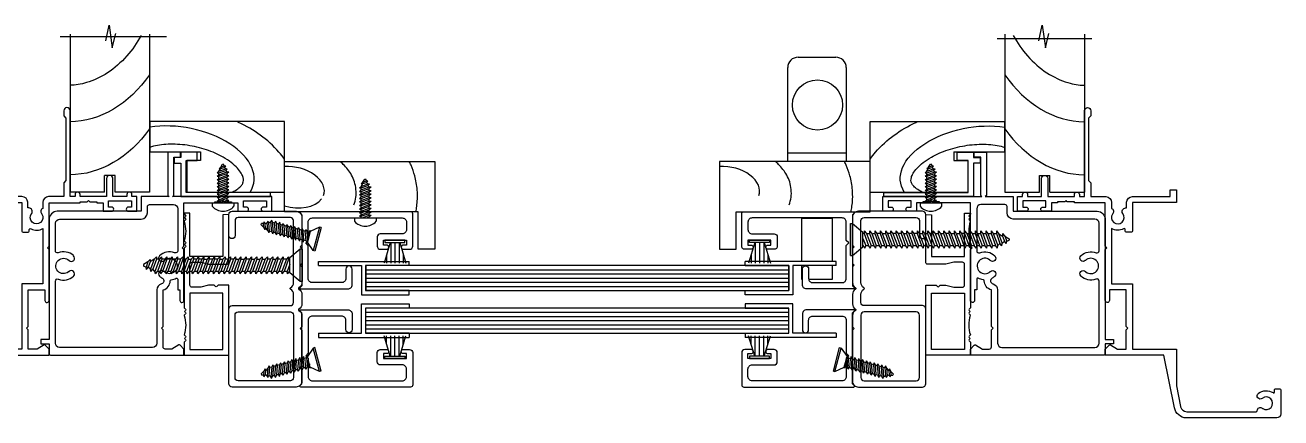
# Model space of a CAD drawing. Extents: x -67 to 826, y -351 to 318.
# Drawn here: x 234.4 to 534.8, y 116.2 to 210.3 of the extents above; entities that cross this region are included whole.
import ezdxf

# ---------------------------------------------------------------- set-up
doc = ezdxf.new("R2010")
doc.units = 0
doc.header["$MEASUREMENT"] = 0
doc.layers.get('0').update_dxf_attribs({"linetype": 'CONTINUOUS'})
for name, color, linetype in [('CYAN', 4, 'CONTINUOUS'), ('GREY', 8, 'CONTINUOUS'), ('Magenta', 6, 'CONTINUOUS'), ('OUTLINE', 2, 'CONTINUOUS'), ('Red', 1, 'CONTINUOUS')]:
    doc.layers.add(name, color=color, linetype=linetype)

# ---------------------------------------------------------------- blocks, each defined once
blk = doc.blocks.new('07438')
for points in [[(10.65, 6.4), (0.3, 6.4), (0, 6.7), (0, 0), (-3.5, 0), (-3.5, -20, -0.006854), (-3.5, -20.05, -0.406206), (-5.5, -22), (-34.25, -22), (-34.25, -24), (-35.25, -24), (-35.25, -22), (-37.5, -22, -0.006854), (-37.51, -22, -0.406206), (-38, -21.5), (-38, 10.25), (-36.5, 10.25), (-35.57, 9.33, -0.005712), (-35.57, 9.32, -0.333097), (-35.53, 9.03), (-36.5, 7.35), (-36.5, 5.75, 0.006854), (-36.5, 5.74, 0.406206), (-36, 5.25), (-31.9, 5.25), (-31.5, 4.85), (-31.1, 5.25), (-22.35, 5.25, -0.00573), (-22.34, 5.3, -0.334229), (-20.18, 6.94, 0.006371), (-20.17, 6.94, 0.374882), (-19.93, 7.16, -0.001683), (-19.93, 7.18, -0.095042), (-19.55, 8.39, 0.00901), (-19.55, 8.39, 0.55567), (-19.77, 8.75), (-22.35, 8.75), (-22.35, 9.25), (-24.85, 9.25, -0.013709), (-24.88, 9.26, -0.972953), (-24.85, 10.25), (-12.65, 10.25), (-12.25, 9.85), (-11.85, 10.25), (-1.5, 10.25), (-1.5, 17.65), (-1.25, 17.65), (-1.25, 19.35), (-0.95, 19.65), (-1.25, 19.95), (-1.25, 21.65), (-1.5, 21.65), (-1.5, 23.15), (-3.5, 23.15), (-3.5, 25.2, -0.013709), (-3.5, 25.23, -0.972953), (-2.5, 25.2), (-2.5, 24.45), (-1, 24.45), (-1, 29.95), (-2.5, 29.95), (-2.5, 29.2, -0.013709), (-2.5, 29.18, -0.972953), (-3.5, 29.2), (-3.5, 31.25), (0, 31.25), (0, 7.5), (0.3, 7.8), (9.45, 7.8), (9.45, 9.4), (10.65, 9.4), (10.65, 6.4)], [(-2.9, 8.75), (-12.98, 8.75, 0.008525), (-13, 8.75, 0.520467), (-13.45, 8.07, -0.005053), (-13.42, 8, -0.292387), (-14.17, 4.42, -0.013709), (-14.2, 4.39, -0.972953), (-15.28, 5.5, 0.020475), (-15.18, 5.62, 2.249698), (-17.92, 5.5, -0.013709), (-17.89, 5.47, -0.972953), (-19.03, 4.42, -0.001054), (-19.04, 4.43, -0.059392), (-19.53, 5.07, 0.010266), (-19.54, 5.09, 0.652176), (-20.9, 4.88, -0.00574), (-20.91, 4.84, -0.33489), (-22.35, 3.75), (-35.1, 3.75, 0.006854), (-35.13, 3.75, 0.406206), (-36.1, 2.75), (-36.1, -19.5, 0.006854), (-36.1, -19.53, 0.406206), (-35.1, -20.5), (-20.22, -20.5, 0.008525), (-20.2, -20.5, 0.520467), (-19.75, -19.81, -0.005053), (-19.78, -19.75, -0.292387), (-19.03, -16.16, -0.013709), (-19, -16.13, -0.972953), (-17.92, -17.25, 0.020475), (-18.02, -17.36, 2.249698), (-15.28, -17.25, -0.013709), (-15.31, -17.22, -0.972953), (-14.17, -16.16, -0.005053), (-14.12, -16.21, -0.292387), (-13.45, -19.81, 0.008525), (-13.45, -19.83, 0.520467), (-12.98, -20.5), (-6.4, -20.5, 0.006854), (-6.37, -20.5, 0.406206), (-5.4, -19.5), (-5.4, 0, -0.006854), (-5.4, 0.04, -0.406206), (-3.9, 1.5), (-2.4, 1.5, 0.006854), (-2.39, 1.5, 0.406206), (-1.9, 2), (-1.9, 7.75, 0.006854), (-1.9, 7.78, 0.406206), (-2.9, 8.75)]]:
    blk.add_lwpolyline(points, format="xyb")
blk = doc.blocks.new('07100')
blk.add_lwpolyline([(-26.45, 17), (-14.25, 17), (-13.85, 16.6), (-13.45, 17), (-3.1, 17), (-3.1, 24.4), (-2.85, 24.4), (-2.85, 26.1), (-2.55, 26.4), (-2.85, 26.7), (-2.85, 28.4), (-3.1, 28.4), (-3.1, 29.9), (-5.1, 29.9), (-5.1, 31.95, -0.013709), (-5.1, 31.98, -0.972953), (-4.1, 31.95), (-4.1, 31.2), (-2.6, 31.2), (-2.6, 36.7), (-4.1, 36.7), (-4.1, 35.95, -0.013709), (-4.1, 35.92, -0.972953), (-5.1, 35.95), (-5.1, 38), (-1.6, 38), (-1.6, 36.8), (-1.1, 36.8, -0.013709), (-1.07, 36.8, -0.972953), (-1.1, 35.6), (-1.6, 35.6), (-1.6, 32.25), (2.75, 32.25, -0.013709), (2.79, 32.25, -0.972953), (2.75, 30.75), (-1.6, 30.75), (-1.6, 24.4), (-1.1, 24.4, -0.013709), (-1.07, 24.4, -0.972953), (-1.1, 23.2), (-1.6, 23.2), (-1.6, 22), (18.98, 22, -0.013709), (19.02, 22, -0.972953), (18.98, 20.5), (17.73, 20.5), (17.23, 21), (2.23, 21), (1.73, 20.5), (-1.6, 20.5), (-1.6, 16.9, -0.006854), (-1.6, 16.86, -0.406206), (-3, 15.5), (-4.38, 15.5, -0.007765), (-4.4, 15.48, -0.46725), (-5.66, 15.2, 0.019484), (-5.76, 15.27, 1.948963), (-5.66, 12.8, -0.009741), (-5.64, 12.82, -0.610857), (-4.3, 12.13), (-4.3, 11.9), (-3, 11.9, -0.006854), (-2.96, 11.9, -0.406206), (-1.6, 10.5), (-1.6, 1.5), (0, 1.5), (0, 0), (-3, 0), (-3, 10.5), (-9.85, 10.5, -0.006854), (-9.86, 10.5, -0.406206), (-10.1, 10.75), (-10.1, 11.99, -0.006854), (-10.1, 12, -0.406206), (-9.85, 12.24), (-9.51, 12.24, 0.008939), (-9.5, 12.24, 0.550513), (-9.29, 12.61, -0.004349), (-9.31, 12.66, -0.249849), (-9.23, 15.5), (-22.45, 15.5), (-22.45, 10.5), (-38.1, 10.5), (-38.1, 0), (-46.9, 0), (-51.9, -1.01, 0.005987), (-51.93, -1.01, 0.350411), (-53.1, -2.48), (-53.1, -19.08, 0.006745), (-53.1, -19.08, 0.399069), (-52.86, -19.33, -0.009694), (-52.83, -19.33, -0.607204), (-52.29, -20.55, 0.019608), (-52.36, -20.64, 1.982789), (-49.91, -20.55, -0.013709), (-49.94, -20.51, -0.972953), (-48.74, -19.61, -0.005408), (-48.7, -19.66, -0.314242), (-48.54, -23.12, 0.009314), (-48.55, -23.12, 0.578313), (-48.33, -23.5), (-47.85, -23.5, -0.006854), (-47.84, -23.5, -0.406206), (-47.6, -23.75), (-47.6, -24.75, -0.006854), (-47.6, -24.76, -0.406206), (-47.85, -25), (-53.6, -25, -0.006854), (-53.63, -25, -0.406206), (-54.6, -24), (-54.6, -2.48, -0.005987), (-54.6, -2.4, -0.350411), (-52.19, 0.46), (-39.6, 3), (-39.6, 17), (-38.1, 17), (-37.17, 16.07, -0.005712), (-37.17, 16.07, -0.333097), (-37.13, 15.77), (-38.1, 14.1), (-38.1, 12), (-33.5, 12), (-33.1, 11.6), (-32.7, 12), (-23.95, 12), (-23.95, 16), (-26.45, 16, -0.013709), (-26.48, 16, -0.972953), (-26.45, 17)], format="xyb")
blk = doc.blocks.new('n1382')
at = {"flags": 128}
blk.add_lwpolyline([(19.78, -6.8), (25.28, -6.8), (25.28, -8), (24.53, -8, 1), (24.53, -9), (26.03, -9, 0.414214), (26.78, -8.25), (26.78, -0.5, 0.414214), (26.28, 0), (0, 0, 0.668179), (-0.14, -0.34), (0.28, -0.76), (0.28, -17.74), (-0.14, -18.16, 0.668179), (0, -18.5), (11.28, -18.5, 0.414214), (12.28, -17.5), (12.28, -13.75, 1), (10.78, -13.75), (10.78, -16, -0.414214), (9.78, -17), (2.78, -17, -0.414214), (1.78, -16), (1.78, -8.1), (1.18, -7.5), (1.78, -6.9), (1.78, -2.5, -0.414214), (2.78, -1.5), (24.28, -1.5, -0.414214), (25.28, -2.5), (25.28, -4.3, -0.414214), (24.28, -5.3), (19.03, -5.3, 0.414214), (18.28, -6.05), (18.28, -8.25, 0.414214), (19.03, -9), (20.53, -9, 1), (20.53, -8), (19.78, -8)], format="xyb", close=True, dxfattribs=at)
blk = doc.blocks.new('NT6287PL')
at = {"layer": 'OUTLINE', "linetype": 'Continuous'}
for p, q in [((0, 0), (-21.71, 0)), ((-21.71, -1), (-21.71, 0)), ((0, -1), (0, 0)), ((-21.71, -1), (-11.31, -1)), ((-11.31, -1), (-11.31, -7)), ((0, -1), (-10.31, -1)), ((-10.31, -1), (-10.31, -8)), ((-21.71, -7), (-11.31, -7)), ((-21.71, -8), (-21.71, -7)), ((-10.31, -8), (-21.71, -8))]:
    blk.add_line(p, q, dxfattribs=at)
blk = doc.blocks.new('n1383')
at = {"flags": 128}
for points in [[(17.5, -27.7), (17.5, -36.3), (17.1, -36.7), (17.5, -37.1), (17.5, -39.9, -0.414214), (16.1, -41.3), (0.8, -41.3, -0.414214), (0, -40.5), (0, -22.6, -0.414214), (0.8, -21.8), (14.75, -21.8, 0.414214), (15.5, -21.05), (15.5, -19.1, 0.272842), (14.78, -17.88, -0.589574), (14.78, -17.52, 0.272842), (15.5, -16.3), (15.5, -1.45, 0.414214), (14.75, -0.7), (2.25, -0.7, 0.414214), (1.5, -1.45), (1.5, -5, -0.414214), (0.75, -5.75, -0.414214), (0, -5), (0, 0, -0.414214), (0.8, 0.8), (16.1, 0.8, -0.414214), (17.5, -0.6), (17.5, -7.3), (17.1, -7.7), (17.5, -8.1), (17.5, -11.75), (17.1, -12.15), (17.5, -12.55), (17.5, -16.3, -0.272842), (16.78, -17.52, 0.589574), (16.78, -17.88, -0.272842), (17.5, -19.1), (17.5, -21.4, -0.272842), (16.78, -22.62, 0.589574), (16.78, -22.97, -0.272842), (17.5, -24.2), (17.5, -26.9), (17.1, -27.3)], [(15.5, -39.05, -0.414214), (14.75, -39.8), (2.25, -39.8, -0.414214), (1.5, -39.05), (1.5, -24.05, -0.414214), (2.25, -23.3), (14.75, -23.3, -0.414214), (15.5, -24.05)]]:
    blk.add_lwpolyline(points, format="xyb", close=True, dxfattribs=at)
blk = doc.blocks.new('CS4G12')
for p, q in [((2.9, 0.38), (-2.9, 0.38)), ((-2.9, 0.38), (-2.9, 0)), ((2.9, 0), (-2.9, 0)), ((-2.9, 0), (-1.32, -1.88)), ((2.9, 0), (1.32, -1.88)), ((2.9, 0.38), (2.9, 0)), ((-1.54, -1.83), (-1.09, -2.22)), ((-1.54, -1.83), (-1.36, -1.83)), ((-1.54, -2.78), (-1.09, -2.78)), ((-1.54, -2.78), (-1.09, -3.17)), ((1.32, -1.88), (-1.32, -1.88)), ((-1.09, -2.22), (-1.09, -2.78)), ((-1.09, -2.22), (1.09, -3.05)), ((-1.09, -2.78), (1.09, -3.55)), ((-0.97, -1.88), (1.09, -2.6)), ((0.5, -1.88), (1.09, -2.1)), ((1.54, -2), (1.09, -2.1)), ((1.09, -2.1), (1.09, -2.6)), ((1.54, -2.95), (1.09, -2.6)), ((1.54, -2.95), (1.09, -3.05)), ((1.54, -2), (1.34, -1.85)), ((-1.54, -3.73), (-1.09, -4.12)), ((-1.54, -3.73), (-1.09, -3.73)), ((-1.54, -4.68), (-1.09, -5.07)), ((-1.54, -4.68), (-1.09, -4.68)), ((-1.54, -5.63), (-1.09, -6.02)), ((-1.54, -5.63), (-1.09, -5.63)), ((-1.09, -3.17), (1.09, -4)), ((-1.09, -3.31), (-1.09, -3.73)), ((-1.09, -3.73), (1.09, -4.5)), ((-1.09, -4.68), (-1.09, -4.12)), ((-1.09, -4.12), (1.09, -4.94)), ((-1.09, -4.68), (1.09, -5.45)), ((-1.09, -5.07), (-1.09, -5.63)), ((-1.09, -5.07), (1.09, -5.89)), ((-1.09, -5.63), (1.09, -6.4)), ((1.09, -3.05), (1.09, -3.55)), ((1.54, -3.9), (1.09, -3.55)), ((1.54, -3.9), (1.09, -4)), ((1.09, -4), (1.09, -4.5)), ((1.54, -4.85), (1.09, -4.5)), ((1.54, -4.85), (1.09, -4.94)), ((1.09, -4.94), (1.09, -5.45)), ((1.54, -5.8), (1.09, -5.45)), ((1.54, -5.8), (1.09, -5.89)), ((1.09, -5.89), (1.09, -6.4)), ((-1.54, -6.58), (-1.09, -6.57)), ((-1.54, -6.58), (-1.09, -6.96)), ((-1.54, -7.52), (-1.09, -7.91)), ((-1.54, -7.52), (-1.09, -7.52)), ((-1.54, -8.47), (-1.09, -8.86)), ((-1.54, -8.47), (-1.09, -8.47)), ((-1.09, -6.02), (-1.09, -6.57)), ((-1.09, -6.02), (1.09, -6.84)), ((-1.09, -6.57), (1.09, -7.34)), ((-1.09, -6.96), (1.09, -7.79)), ((-1.09, -7.52), (-1.09, -6.96)), ((-1.09, -7.52), (1.09, -8.29)), ((-1.09, -7.91), (1.09, -8.74)), ((-1.09, -7.91), (-1.09, -8.47)), ((-1.09, -8.47), (1.09, -9.24)), ((-1.09, -8.86), (1.09, -9.68)), ((-1.09, -8.86), (-1.09, -9.42)), ((1.54, -6.75), (1.09, -6.4)), ((1.54, -6.75), (1.09, -6.84)), ((1.09, -6.84), (1.09, -7.34)), ((1.54, -7.69), (1.09, -7.34)), ((1.54, -7.69), (1.09, -7.79)), ((1.09, -7.79), (1.09, -8.29)), ((1.54, -8.64), (1.09, -8.29)), ((1.54, -8.64), (1.09, -8.74)), ((1.09, -8.74), (1.09, -9.24)), ((-1.54, -9.42), (-1.09, -9.81)), ((-1.54, -9.42), (-1.09, -9.42)), ((-1.54, -10.37), (-1.09, -10.76)), ((-1.54, -10.37), (-1.09, -10.37)), ((-1.54, -11.32), (-1.09, -11.7)), ((-1.54, -11.32), (-1.09, -11.32)), ((-1.09, -9.42), (1.09, -10.19)), ((-1.09, -9.81), (1.09, -10.63)), ((-1.09, -9.81), (-1.09, -10.37)), ((-1.09, -10.37), (1.09, -11.14)), ((-1.09, -10.76), (1.09, -11.58)), ((-1.09, -10.76), (-1.09, -11.32)), ((-1.09, -11.32), (0.7, -11.95)), ((-1.09, -11.7), (0.7, -12.38)), ((-1.09, -11.7), (-0.61, -12.44)), ((1.09, -11.58), (0.7, -11.95)), ((1.13, -12.29), (0.7, -11.95)), ((1.54, -9.59), (1.09, -9.24)), ((1.54, -9.59), (1.09, -9.68)), ((1.09, -9.68), (1.09, -10.19)), ((1.54, -10.54), (1.09, -10.19)), ((1.54, -10.54), (1.09, -10.63)), ((1.09, -10.63), (1.09, -11.14)), ((1.54, -11.49), (1.09, -11.14)), ((1.54, -11.49), (1.09, -11.58)), ((-1.06, -12.44), (-0.61, -12.83)), ((-1.06, -12.44), (-0.61, -12.44)), ((-0.61, -12.44), (0.32, -12.76)), ((-0.61, -12.83), (-0.13, -13.63)), ((-0.61, -12.83), (0.31, -13.18)), ((-0.13, -13.63), (0.14, -13.63)), ((0.31, -13.18), (0.14, -13.63)), ((0.73, -13.09), (0.31, -13.18)), ((0.7, -12.38), (0.32, -12.76)), ((0.73, -13.09), (0.32, -12.76)), ((1.13, -12.29), (0.7, -12.38))]:
    blk.add_line(p, q)
blk = doc.blocks.new('cs6g38')
at = {"linetype": 'Continuous'}
for p, q in [((3.86, 0.5), (-3.86, 0.5)), ((3.86, 0), (-3.86, 0)), ((-2.05, -2.8), (-1.46, -2.8)), ((-2.05, -2.8), (-1.46, -3.32)), ((1.76, -2.5), (-1.76, -2.5)), ((-1.46, -2.8), (-1.46, -2.5)), ((-1.46, -2.8), (1.46, -3.83)), ((-0.28, -2.5), (1.46, -3.16)), ((2.05, -3.03), (1.46, -2.56)), ((-2.05, -4.07), (-1.46, -4.58)), ((-2.05, -4.07), (-1.46, -4.07)), ((-2.05, -5.33), (-1.46, -5.33)), ((-2.05, -5.33), (-1.46, -5.85)), ((-1.46, -3.32), (1.46, -4.42)), ((-1.46, -3.32), (-1.46, -4.07)), ((-1.46, -4.07), (1.46, -5.09)), ((-1.46, -4.58), (1.46, -5.69)), ((-1.46, -4.77), (-1.46, -5.33)), ((-1.46, -5.33), (1.46, -6.36)), ((-1.46, -5.85), (1.46, -6.95)), ((-1.46, -6.59), (-1.46, -5.85)), ((1.46, -3.16), (1.46, -3.83)), ((2.05, -4.29), (1.46, -3.83)), ((2.05, -4.29), (1.46, -4.42)), ((1.46, -4.42), (1.46, -5.09)), ((2.05, -5.56), (1.46, -5.09)), ((2.05, -5.56), (1.46, -5.69)), ((1.46, -5.69), (1.46, -6.36)), ((-2.05, -6.6), (-1.46, -6.59)), ((-2.05, -6.6), (-1.46, -7.11)), ((-2.05, -7.86), (-1.46, -8.38)), ((-2.05, -7.86), (-1.46, -7.86)), ((-1.46, -6.59), (1.46, -7.62)), ((-1.46, -7.11), (1.46, -8.21)), ((-1.46, -7.11), (-1.46, -7.86)), ((-1.46, -7.86), (1.46, -8.89)), ((-1.46, -8.38), (1.46, -9.48)), ((-1.46, -9.12), (-1.46, -8.38)), ((2.05, -6.82), (1.46, -6.36)), ((2.05, -6.82), (1.46, -6.95)), ((1.46, -6.95), (1.46, -7.62)), ((2.05, -8.09), (1.46, -7.62)), ((2.05, -8.09), (1.46, -8.21)), ((1.46, -8.21), (1.46, -8.89)), ((2.05, -9.35), (1.46, -8.89)), ((-2.05, -9.12), (-1.46, -9.64)), ((-2.05, -9.12), (-1.46, -9.12)), ((-2.05, -10.39), (-1.46, -10.91)), ((-2.05, -10.39), (-1.46, -10.39)), ((-2.05, -11.65), (-1.46, -11.65)), ((-2.05, -11.65), (-1.46, -12.17)), ((-1.46, -9.12), (1.46, -10.15)), ((-1.46, -9.64), (1.46, -10.74)), ((-1.46, -10.39), (-1.46, -9.64)), ((-1.46, -10.39), (1.46, -11.41)), ((-1.46, -10.91), (1.46, -12.01)), ((-1.46, -11.65), (-1.46, -10.91)), ((-1.46, -11.65), (1.46, -12.68)), ((2.05, -9.35), (1.46, -9.48)), ((1.46, -9.48), (1.46, -10.15)), ((2.05, -10.62), (1.46, -10.15)), ((2.05, -10.62), (1.46, -10.74)), ((1.46, -10.74), (1.46, -11.41)), ((2.05, -11.88), (1.46, -11.41)), ((1.46, -12.01), (1.46, -12.68)), ((-2.05, -12.92), (-1.46, -12.92)), ((-2.05, -12.92), (-1.46, -13.43)), ((-2.05, -14.18), (-1.46, -14.18)), ((-2.05, -14.18), (-1.46, -14.7)), ((-1.46, -12.17), (1.46, -13.27)), ((-1.46, -12.17), (-1.46, -12.92)), ((-1.46, -12.92), (1.46, -13.94)), ((-1.46, -13.43), (1.46, -14.53)), ((-1.46, -14.18), (-1.46, -13.43)), ((-1.46, -14.18), (1.46, -15.21)), ((-1.46, -14.7), (1.46, -15.8)), ((-1.46, -15.44), (-1.46, -14.7)), ((2.05, -13.14), (1.46, -12.68)), ((2.05, -13.14), (1.46, -13.27)), ((1.46, -13.27), (1.46, -13.94)), ((2.05, -14.41), (1.46, -13.94)), ((2.05, -14.41), (1.46, -14.53)), ((1.46, -14.53), (1.46, -15.21)), ((-2.05, -15.45), (-1.46, -15.44)), ((-2.05, -15.45), (-1.46, -15.96)), ((-2.05, -16.71), (-1.46, -16.71)), ((-2.05, -16.71), (-1.46, -17.23)), ((-2.05, -17.97), (-1.46, -18.49)), ((-2.05, -17.97), (-1.46, -17.97)), ((-1.46, -15.44), (1.46, -16.47)), ((-1.46, -15.96), (1.46, -17.06)), ((-1.46, -15.96), (-1.46, -16.71)), ((-1.46, -16.71), (1.46, -17.74)), ((-1.46, -17.23), (1.46, -18.33)), ((-1.46, -17.41), (-1.46, -17.97)), ((-1.46, -17.97), (1.46, -19)), ((2.05, -15.67), (1.46, -15.21)), ((1.46, -15.8), (1.46, -16.47)), ((2.05, -16.94), (1.46, -16.47)), ((2.05, -16.94), (1.46, -17.06)), ((1.46, -17.06), (1.46, -17.74)), ((2.05, -18.2), (1.46, -17.74)), ((-2.05, -19.24), (-1.46, -19.76)), ((-2.05, -19.24), (-1.46, -19.24)), ((-2.05, -20.5), (-1.46, -21.02)), ((-2.05, -20.5), (-1.46, -20.5)), ((-1.46, -18.49), (1.46, -19.59)), ((-1.46, -19.24), (-1.46, -18.49)), ((-1.46, -19.24), (1.46, -20.26)), ((-1.46, -19.76), (1.46, -20.86)), ((-1.46, -19.76), (-1.46, -20.5)), ((-1.46, -20.5), (1.46, -21.53)), ((-1.46, -21.02), (1.46, -22.12)), ((-1.46, -21.02), (-1.46, -21.77)), ((2.05, -18.2), (1.46, -18.33)), ((1.46, -18.33), (1.46, -19)), ((2.05, -19.47), (1.46, -19)), ((2.05, -19.47), (1.46, -19.59)), ((1.46, -19.59), (1.46, -20.26)), ((2.05, -20.73), (1.46, -20.26)), ((2.05, -20.73), (1.46, -20.86)), ((1.46, -20.86), (1.46, -21.53)), ((-2.05, -21.77), (-1.46, -22.28)), ((-2.05, -21.77), (-1.46, -21.77)), ((-2.05, -23.03), (-1.46, -23.55)), ((-2.05, -23.03), (-1.46, -23.03)), ((-1.46, -21.77), (1.46, -22.79)), ((-1.46, -22.28), (1.46, -23.38)), ((-1.46, -23.03), (-1.46, -22.28)), ((-1.46, -23.03), (1.46, -24.06)), ((-1.46, -23.55), (1.46, -24.65)), ((-1.46, -23.55), (-1.46, -24.29)), ((2.05, -21.99), (1.46, -21.53)), ((2.05, -21.99), (1.46, -22.12)), ((1.46, -22.12), (1.46, -22.79)), ((2.05, -23.26), (1.46, -22.79)), ((2.05, -23.26), (1.46, -23.38)), ((1.46, -23.38), (1.46, -24.06)), ((-2.05, -24.3), (-1.46, -24.29)), ((-2.05, -24.3), (-1.46, -24.81)), ((-2.05, -25.56), (-1.46, -25.56)), ((-2.05, -25.56), (-1.46, -26.08)), ((-2.05, -26.82), (-1.46, -27.34)), ((-2.05, -26.82), (-1.46, -26.82)), ((-1.46, -24.29), (1.46, -25.32)), ((-1.46, -24.81), (1.46, -25.91)), ((-1.46, -25), (-1.46, -25.56)), ((-1.46, -25.56), (1.46, -26.59)), ((-1.46, -26.08), (1.46, -27.18)), ((-1.46, -26.82), (-1.46, -26.08)), ((-1.46, -26.82), (1.46, -27.85)), ((2.05, -24.52), (1.46, -24.06)), ((2.05, -24.52), (1.46, -24.65)), ((1.46, -24.65), (1.46, -25.32)), ((2.05, -25.79), (1.46, -25.32)), ((2.05, -25.79), (1.46, -25.91)), ((1.46, -25.91), (1.46, -26.59)), ((2.05, -27.05), (1.46, -26.59)), ((-2.05, -28.09), (-1.46, -28.09)), ((-2.05, -28.09), (-1.46, -28.61)), ((-2.05, -29.35), (-1.46, -29.35)), ((-2.05, -29.35), (-1.46, -29.87)), ((-1.46, -27.34), (1.46, -28.44)), ((-1.46, -27.34), (-1.46, -28.09)), ((-1.46, -28.09), (1.46, -29.11)), ((-1.46, -28.61), (1.46, -29.71)), ((-1.46, -28.61), (-1.46, -29.35)), ((-1.46, -29.35), (1.46, -30.38)), ((-1.46, -29.87), (1.46, -30.97)), ((-1.46, -29.87), (-1.46, -30.62)), ((2.05, -27.05), (1.46, -27.18)), ((1.46, -27.18), (1.46, -27.85)), ((2.05, -28.32), (1.46, -27.85)), ((2.05, -28.32), (1.46, -28.44)), ((1.46, -28.44), (1.46, -29.11)), ((2.05, -29.58), (1.46, -29.11)), ((2.05, -29.58), (1.46, -29.71)), ((1.46, -29.71), (1.46, -30.38)), ((-2.05, -30.62), (-1.46, -30.62)), ((-2.05, -30.62), (-1.46, -31.13)), ((-2.05, -31.88), (-1.46, -31.88)), ((-2.05, -31.88), (-1.46, -32.4)), ((-1.46, -30.62), (1.46, -31.64)), ((-1.46, -31.13), (-1.46, -31.88)), ((-1.46, -31.13), (1.46, -32.23)), ((-1.46, -31.88), (1.46, -32.91)), ((-1.46, -32.4), (1.46, -33.5)), ((-1.46, -32.4), (-1.46, -33.14)), ((2.05, -30.84), (1.46, -30.38)), ((2.05, -30.84), (1.46, -30.97)), ((1.46, -30.97), (1.46, -31.64)), ((2.05, -32.11), (1.46, -31.64)), ((2.05, -32.11), (1.46, -32.23)), ((1.46, -32.23), (1.46, -32.91)), ((2.05, -33.37), (1.46, -32.91)), ((-2.05, -33.15), (-1.46, -33.14)), ((-2.05, -33.15), (-1.46, -33.66)), ((-2.05, -34.41), (-1.46, -34.41)), ((-2.05, -34.41), (-1.46, -34.93)), ((-1.46, -33.14), (1.46, -34.17)), ((-1.46, -33.66), (1.46, -34.76)), ((-1.46, -33.66), (-1.46, -34.41)), ((-1.46, -34.41), (0.93, -35.25)), ((-1.46, -34.93), (-0.82, -35.9)), ((-1.46, -34.93), (0.93, -35.83)), ((-1.41, -35.91), (-0.82, -35.9)), ((-1.41, -35.91), (-0.82, -36.42)), ((-0.82, -35.9), (0.42, -36.34)), ((0.93, -35.83), (0.42, -36.34)), ((1.46, -34.76), (0.93, -35.25)), ((1.51, -35.71), (0.93, -35.25)), ((1.51, -35.71), (0.93, -35.83)), ((2.05, -33.37), (1.46, -33.5)), ((1.46, -33.5), (1.46, -34.17)), ((2.05, -34.64), (1.46, -34.17)), ((2.05, -34.64), (1.46, -34.76)), ((-0.82, -36.42), (0.42, -36.89)), ((-0.82, -36.42), (-0.17, -37.5)), ((-0.17, -37.5), (0.18, -37.5)), ((0.42, -36.89), (0.18, -37.5)), ((0.97, -36.77), (0.42, -36.34)), ((0.97, -36.77), (0.42, -36.89))]:
    blk.add_line(p, q, dxfattribs=at)
for p, q in [((-3.86, 0.5), (-3.86, 0)), ((-3.86, 0), (-1.76, -2.5)), ((3.86, 0), (1.76, -2.5)), ((3.86, 0.5), (3.86, 0)), ((2.05, -3.03), (1.46, -3.16)), ((2.05, -11.88), (1.46, -12.01)), ((2.05, -15.67), (1.46, -15.8))]:
    blk.add_line(p, q)
blk = doc.blocks.new('07438P')
blk.add_lwpolyline([(8.05, 0), (0, 0), (0, 21.455), (1, 21.455), (1, 1.3), (8.65, 1.3), (8.65, 3.9), (10.65, 3.9), (10.65, 0), (9.35, 0), (9.35, -1.6), (8.05, -1.6), (8.05, 0)])
blk = doc.blocks.new('wp48x55')
for p, q in [((0, 2.4), (0.6, 2.4)), ((0, -2.4), (0, 2.4)), ((0.6, 1.13), (5.5, 2.6)), ((0.6, 2.4), (0.6, -2.4)), ((0.6, 1), (5.5, 1)), ((0.6, 0), (5.5, 0)), ((3.5, 2), (5.5, 2)), ((0.6, -2.4), (0, -2.4)), ((0.6, -1), (5.5, -1)), ((0.6, -1.13), (5.5, -2.6)), ((3.5, -2), (5.5, -2))]:
    blk.add_line(p, q)
blk = doc.blocks.new('brk')
at = {"layer": 'GREY'}
for p, q in [((-5.3, 5.6), (-2.6, 18.2)), ((-2.6, 18.2), (0, 0)), ((0, 0), (2.7, 11.4))]:
    blk.add_line(p, q, dxfattribs=at)
blk = doc.blocks.new('p4g12')
at = {"linetype": 'Continuous'}
for p, q in [((-0.98, 0), (-0.98, -0.25)), ((-0.98, 0), (-0.98, -0.25)), ((-0.27, 0), (-0.98, -0.25)), ((0.73, 0), (-0.98, -0.65)), ((0.98, 0), (0.98, -0.41)), ((-1.38, -0.56), (-0.98, -0.25)), ((-1.38, -0.56), (-0.98, -0.65)), ((-1.38, -1.41), (-0.98, -1.1)), ((-1.38, -1.41), (-0.98, -1.5)), ((-1.38, -2.27), (-0.98, -1.95)), ((-1.38, -2.27), (-0.98, -2.35)), ((-1.38, -3.12), (-0.98, -2.8)), ((0.98, -0.41), (-0.98, -1.1)), ((-0.98, -0.65), (-0.98, -1.1)), ((-0.98, -0.65), (-0.98, -1.1)), ((0.98, -0.76), (-0.98, -1.5)), ((0.98, -1.26), (-0.98, -1.95)), ((-0.98, -1.5), (-0.98, -1.95)), ((0.98, -1.61), (-0.98, -2.35)), ((0.98, -2.11), (-0.98, -2.8)), ((-0.98, -2.35), (-0.98, -2.8)), ((0.98, -2.46), (-0.98, -3.2)), ((0.98, -2.96), (-0.98, -3.65)), ((1.38, -0.41), (0.98, -0.76)), ((1.38, -0.41), (0.98, -0.41)), ((0.98, -0.76), (0.98, -1.26)), ((1.38, -1.26), (0.98, -1.61)), ((1.38, -1.26), (0.98, -1.26)), ((0.98, -1.61), (0.98, -2.11)), ((1.38, -2.11), (0.98, -2.46)), ((1.38, -2.11), (0.98, -2.11)), ((0.98, -2.46), (0.98, -2.96)), ((1.38, -2.96), (0.98, -3.31)), ((1.38, -2.96), (0.98, -2.96)), ((-1.38, -3.12), (-0.98, -3.2)), ((-1.38, -3.97), (-0.98, -3.65)), ((-1.38, -3.97), (-0.98, -4.05)), ((-1.38, -4.82), (-0.98, -4.51)), ((-1.38, -4.82), (-0.98, -4.9)), ((-1.38, -5.67), (-0.98, -5.36)), ((-1.38, -5.67), (-0.98, -5.76)), ((-0.98, -3.2), (-0.98, -3.65)), ((0.98, -3.31), (-0.98, -4.05)), ((0.98, -3.81), (-0.98, -4.51)), ((-0.98, -4.05), (-0.98, -4.51)), ((0.98, -4.16), (-0.98, -4.9)), ((0.98, -4.67), (-0.98, -5.36)), ((-0.98, -4.9), (-0.98, -5.36)), ((0.98, -5.02), (-0.98, -5.76)), ((0.98, -5.52), (-0.98, -6.21)), ((-0.98, -5.76), (-0.98, -6.21)), ((0.98, -5.87), (-0.98, -6.61)), ((0.98, -3.31), (0.98, -3.81)), ((1.38, -3.82), (0.98, -3.81)), ((1.38, -3.82), (0.98, -4.16)), ((0.98, -4.16), (0.98, -4.67)), ((1.38, -4.67), (0.98, -5.02)), ((1.38, -4.67), (0.98, -4.67)), ((0.98, -5.02), (0.98, -5.52)), ((1.38, -5.52), (0.98, -5.87)), ((1.38, -5.52), (0.98, -5.52)), ((0.98, -5.87), (0.98, -6.37)), ((-1.38, -6.52), (-0.98, -6.21)), ((-1.38, -6.52), (-0.98, -6.61)), ((-1.38, -7.37), (-0.98, -7.06)), ((-1.38, -7.37), (-0.98, -7.46)), ((-1.02, -8.09), (-0.63, -7.79)), ((-1.02, -8.09), (-0.63, -8.18)), ((0.98, -6.37), (-0.98, -7.06)), ((-0.98, -6.61), (-0.98, -7.06)), ((0.98, -6.72), (-0.98, -7.46)), ((-0.98, -7.46), (-0.63, -7.79)), ((-0.65, -8.81), (-0.28, -8.52)), ((-0.65, -8.81), (-0.28, -8.89)), ((0.98, -7.22), (-0.63, -7.79)), ((0.98, -7.57), (-0.63, -8.18)), ((-0.63, -8.18), (-0.28, -8.52)), ((0.55, -8.23), (-0.28, -8.52)), ((0.55, -8.58), (-0.28, -8.89)), ((-0.28, -8.89), (-0.12, -9.3)), ((0.55, -8.58), (0.11, -9.3)), ((0.98, -7.57), (0.55, -8.23)), ((0.95, -8.23), (0.55, -8.58)), ((0.95, -8.23), (0.55, -8.23)), ((1.38, -6.37), (0.98, -6.72)), ((1.38, -6.37), (0.98, -6.37)), ((0.98, -6.72), (0.98, -7.22)), ((1.38, -7.22), (0.98, -7.57)), ((1.38, -7.22), (0.98, -7.22)), ((0.11, -9.3), (-0.12, -9.3))]:
    blk.add_line(p, q, dxfattribs=at)
for points in [[(2.57, 0.81, 0), (2.31, 1.08, 0), (2.03, 1.31, 0), (1.74, 1.52, 0), (1.41, 1.69, 0), (1.07, 1.83, 0), (0.72, 1.91, 0), (0.36, 1.98, 0), (-0.02, 2, 0), (-0.38, 1.98, 0), (-0.74, 1.91, 0), (-1.1, 1.83, 0), (-1.45, 1.69, 0), (-1.77, 1.52, 0), (-2.07, 1.31, 0), (-2.36, 1.07, 0), (-2.6, 0.81, 0)], [(-2.58, 0, 0), (-2.58, 0.81, 0)], [(2.58, 0, 0), (-2.58, 0, 0)], [(2.58, 0, 0), (2.58, 0.81, 0)]]:
    blk.add_polyline3d(points, dxfattribs=at)

msp = doc.modelspace()

# ---------------------------------------------------------------- linework, layer by layer
for p, q in [((419.34, 202.58), (428.34, 202.58)), ((416.84, 177.58), (416.84, 200.08)), ((430.84, 200.08), (430.84, 177.58)), ((430.84, 179.58), (416.84, 179.58)), ((430.84, 177.58), (416.84, 177.58)), ((420.24, 153.68), (420.24, 164.04)), ((420.24, 164.04), (427.44, 164.04)), ((427.44, 164.04), (427.44, 153.68)), ((420.24, 149.35), (420.24, 152.68)), ((427.44, 152.68), (427.44, 149.35)), ((420.44, 149.35), (420.24, 149.35)), ((427.44, 149.35), (421.94, 149.35))]:
    msp.add_line(p, q)
msp.add_circle((423.96, 191.13), 6)
for centre, start, end in [((419.34, 200.08), 90, 180), ((428.34, 200.08), 0, 90)]:
    msp.add_arc(centre, 2.5, start, end)
at = {"layer": 'CYAN'}
for points in [[(315.89, 146.68), (417.09, 146.68), (417.09, 152.68), (315.89, 152.68)], [(315.89, 136.48), (417.09, 136.48), (417.09, 142.48), (315.89, 142.48)]]:
    msp.add_lwpolyline(points, close=True, dxfattribs=at)
at = {"layer": 'GREY'}
for p, q in [((242.79, 207.55), (268.22, 207.55)), ((466.94, 207.08), (489.54, 207.08)), ((315.89, 151.68), (417.09, 151.68)), ((315.89, 150.68), (417.09, 150.68)), ((315.89, 149.68), (417.09, 149.68)), ((315.89, 148.68), (417.09, 148.68)), ((315.89, 147.68), (417.09, 147.68)), ((315.89, 141.48), (417.09, 141.48)), ((315.89, 140.48), (417.09, 140.48)), ((315.89, 139.48), (417.09, 139.48)), ((315.89, 138.48), (417.09, 138.48)), ((315.89, 137.48), (417.09, 137.48))]:
    msp.add_line(p, q, dxfattribs=at)
at = {"layer": 'GREY', "extrusion": (0, 0, -1)}
for centre, major_axis, ratio, start_param, end_param in [((247.37, 214.38), (-7.13, -26.68), 0.806706, 5.127493, 6.059775), ((461.02, 175.75), (17.16, 3.35), 0.571408, 2.914971, 5.287254), ((247.55, 201.7), (-7.13, -26.68), 0.806706, 5.138996, 6.067575)]:
    msp.add_ellipse(centre, major_axis=major_axis, ratio=ratio, start_param=start_param, end_param=end_param, dxfattribs=at)
at = {"layer": 'GREY'}
for centre, major_axis, ratio, start_param, end_param in [((485.61, 214.38), (7.13, -26.68), 0.806706, 5.127493, 6.059775), ((271.96, 175.75), (-17.16, 3.35), 0.571408, 2.914971, 5.287254), ((485.44, 201.7), (7.13, -26.68), 0.806706, 5.138996, 6.067575), ((298.47, 171.45), (-7.48, 1.51), 0.633239, 3.029005, 5.111534), ((402.57, 171.45), (-7.48, 1.51), 0.633239, 3.029005, 5.111534), ((298.47, 171.45), (-7.48, 1.51), 0.633239, 7.708879, 9.132936)]:
    msp.add_ellipse(centre, major_axis=major_axis, ratio=ratio, start_param=start_param, end_param=end_param, dxfattribs=at)
for points, knots in [([(262.2, 207.8), (261.22, 206), (260.06, 204.35), (257.37, 201.29), (255.81, 199.93), (252.53, 197.77), (250.82, 196.98), (247.8, 196.1), (246.48, 195.89), (245.19, 195.85)], [5.007662, 5.007662, 5.007662, 5.007662, 5.264512, 5.264512, 5.546836, 5.546836, 5.82916, 5.82916, 6.046833, 6.046833, 6.046833, 6.046833]), ([(470.78, 207.8), (471.77, 206), (472.92, 204.35), (475.62, 201.29), (477.18, 199.93), (480.46, 197.77), (482.17, 196.98), (485.19, 196.1), (486.51, 195.89), (487.8, 195.85)], [5.007662, 5.007662, 5.007662, 5.007662, 5.264512, 5.264512, 5.546836, 5.546836, 5.82916, 5.82916, 6.046833, 6.046833, 6.046833, 6.046833]), ([(296.45, 178.18), (296.04, 178.76), (295.61, 179.31), (293.82, 181.39), (292.31, 182.73), (289.07, 185.08), (287.33, 186.09), (285.33, 187.03), (285.16, 187.11), (284.99, 187.18)], [3.6784338, 3.6784338, 3.6784338, 3.6784338, 3.7676978, 3.7676978, 4.0317234, 4.0317234, 4.295749, 4.295749, 4.3201914, 4.3201914, 4.3201914, 4.3201914]), ([(436.54, 178.18), (436.95, 178.76), (437.38, 179.31), (439.17, 181.39), (440.67, 182.73), (443.92, 185.08), (445.66, 186.09), (447.65, 187.03), (447.82, 187.11), (447.99, 187.18)], [3.6784338, 3.6784338, 3.6784338, 3.6784338, 3.7676978, 3.7676978, 4.0317234, 4.0317234, 4.295749, 4.295749, 4.3201914, 4.3201914, 4.3201914, 4.3201914]), ([(283.98, 170.28), (284.52, 170.53), (284.97, 170.8), (285.7, 171.33), (285.97, 171.6), (286.36, 172.08), (286.47, 172.29), (286.62, 172.67), (286.66, 172.85), (286.68, 173.25), (286.65, 173.48), (286.5, 174.05), (286.36, 174.39), (285.91, 175.15), (285.6, 175.57), (284.81, 176.45), (284.32, 176.9), (283.17, 177.79), (282.52, 178.22), (280.61, 179.31), (279.25, 179.92), (276.33, 180.89), (274.77, 181.25), (271.66, 181.7), (270.11, 181.78), (267.2, 181.65), (265.85, 181.44), (264.54, 181.08), (264.39, 181.04), (264.24, 180.99)], [2.470896, 2.470896, 2.470896, 2.470896, 2.658387, 2.658387, 2.848477, 2.848477, 3.038568, 3.038568, 3.228659, 3.228659, 3.41875, 3.41875, 3.60884, 3.60884, 3.798931, 3.798931, 3.989022, 3.989022, 4.179113, 4.179113, 4.49032, 4.49032, 4.801527, 4.801527, 5.112734, 5.112734, 5.423941, 5.423941, 5.465477, 5.465477, 5.465477, 5.465477]), ([(449, 170.28), (448.47, 170.53), (448.01, 170.8), (447.29, 171.33), (447.02, 171.6), (446.63, 172.08), (446.51, 172.29), (446.36, 172.67), (446.33, 172.85), (446.31, 173.25), (446.33, 173.48), (446.49, 174.05), (446.63, 174.39), (447.07, 175.15), (447.38, 175.57), (448.18, 176.45), (448.67, 176.9), (449.82, 177.79), (450.47, 178.22), (452.38, 179.31), (453.74, 179.92), (456.66, 180.89), (458.22, 181.25), (461.32, 181.7), (462.88, 181.78), (465.78, 181.65), (467.14, 181.44), (468.45, 181.08), (468.6, 181.04), (468.75, 180.99)], [2.470896, 2.470896, 2.470896, 2.470896, 2.658387, 2.658387, 2.848477, 2.848477, 3.038568, 3.038568, 3.228659, 3.228659, 3.41875, 3.41875, 3.60884, 3.60884, 3.798931, 3.798931, 3.989022, 3.989022, 4.179113, 4.179113, 4.49032, 4.49032, 4.801527, 4.801527, 5.112734, 5.112734, 5.423941, 5.423941, 5.465477, 5.465477, 5.465477, 5.465477]), ([(313.05, 167.18), (313.29, 167.76), (313.45, 168.39), (313.63, 169.65), (313.64, 170.28), (313.52, 171.53), (313.4, 172.13), (313.03, 173.27), (312.8, 173.82), (311.98, 175.31), (311.3, 176.17), (310.28, 177.14), (310.03, 177.37), (309.77, 177.58)], [3.0290051, 3.0290051, 3.0290051, 3.0290051, 3.1791662, 3.1791662, 3.3293272, 3.3293272, 3.4794883, 3.4794883, 3.6296494, 3.6296494, 3.9234247, 3.9234247, 4.01703, 4.01703, 4.01703, 4.01703]), ([(327.89, 165.58), (327.98, 166.01), (328.06, 166.43), (328.19, 167.44), (328.24, 168.02), (328.3, 169.32), (328.28, 170.05), (328.13, 171.95), (327.92, 173.09), (327.39, 175.06), (327.08, 175.91), (326.61, 177.01), (326.47, 177.3), (326.33, 177.58)], [3.1358894, 3.1358894, 3.1358894, 3.1358894, 3.1813338, 3.1813338, 3.2425903, 3.2425903, 3.3206892, 3.3206892, 3.4495745, 3.4495745, 3.5565799, 3.5565799, 3.5963355, 3.5963355, 3.5963355, 3.5963355]), ([(417.15, 167.18), (417.38, 167.76), (417.54, 168.39), (417.72, 169.65), (417.73, 170.28), (417.62, 171.53), (417.49, 172.13), (417.13, 173.27), (416.89, 173.82), (416.08, 175.31), (415.39, 176.17), (414.38, 177.14), (414.12, 177.37), (413.86, 177.58)], [3.0290051, 3.0290051, 3.0290051, 3.0290051, 3.1791662, 3.1791662, 3.3293272, 3.3293272, 3.4794883, 3.4794883, 3.6296494, 3.6296494, 3.9234247, 3.9234247, 4.01703, 4.01703, 4.01703, 4.01703]), ([(431.99, 165.58), (432.08, 166.01), (432.15, 166.43), (432.29, 167.44), (432.34, 168.02), (432.39, 169.32), (432.38, 170.05), (432.22, 171.95), (432.02, 173.09), (431.48, 175.06), (431.18, 175.91), (430.7, 177.01), (430.57, 177.3), (430.43, 177.58)], [3.1358894, 3.1358894, 3.1358894, 3.1358894, 3.1813338, 3.1813338, 3.2425903, 3.2425903, 3.3206892, 3.3206892, 3.4495745, 3.4495745, 3.5565799, 3.5565799, 3.5963355, 3.5963355, 3.5963355, 3.5963355])]:
    msp.add_open_spline(points, degree=3, knots=knots, dxfattribs=at)
at = {"layer": 'OUTLINE'}
for points in [[(272.45, 156.82), (272.45, 142.54), (272.79, 142.2, -0.006854), (272.79, 142.2, -0.406161), (272.79, 141.92), (272.53, 141.66), (272.79, 141.4, -0.006854), (272.79, 141.4, -0.406161), (272.79, 141.12), (272.47, 140.79, -0.002795), (272.49, 140.71, -0.158651), (272.47, 136.07), (272.79, 135.75, -0.006854), (272.79, 135.75, -0.406161), (272.79, 135.47), (272.53, 135.21), (272.79, 134.95, -0.006854), (272.79, 134.95, -0.406161), (272.79, 134.67), (272.45, 134.33), (272.45, 131.18), (283.15, 131.18), (283.15, 147.98), (280.63, 147.98), (280.29, 147.64, -0.006854), (280.28, 147.64, -0.405338), (280.01, 147.64), (279.66, 147.98), (278.31, 147.98), (276.45, 147.48), (274.35, 147.48, -0.006854), (274.33, 147.48, -0.406206), (273.85, 147.98), (273.85, 152.98, -0.006854), (273.85, 153, -0.406206), (274.35, 153.48), (276.45, 153.48), (278.31, 152.98), (282.65, 152.98, 0.006854), (282.66, 152.98, 0.406206), (283.15, 153.48), (283.15, 164.88), (281.75, 164.86), (281.75, 154.88), (273.85, 154.88), (273.85, 165.25), (272.45, 165.25), (272.45, 165.04), (272.79, 164.7, -0.006854), (272.79, 164.7, -0.407414), (272.79, 164.42), (272.53, 164.16), (272.79, 163.9, -0.006854), (272.79, 163.9, -0.407414), (272.79, 163.62), (272.47, 163.29, -0.002795), (272.49, 163.21, -0.158664), (272.47, 158.57), (272.79, 158.25, -0.006854), (272.79, 158.25, -0.407414), (272.79, 157.97), (272.53, 157.71), (272.79, 157.45, -0.006854), (272.79, 157.45, -0.407414), (272.79, 157.17), (272.45, 156.82)], [(460.54, 156.82), (460.54, 142.54), (460.2, 142.2, 0.006854), (460.2, 142.2, 0.406161), (460.2, 141.92), (460.46, 141.66), (460.2, 141.4, 0.006854), (460.2, 141.4, 0.406161), (460.2, 141.12), (460.52, 140.79, 0.002795), (460.5, 140.71, 0.158651), (460.52, 136.07), (460.2, 135.75, 0.006854), (460.2, 135.75, 0.406161), (460.2, 135.47), (460.46, 135.21), (460.2, 134.95, 0.006854), (460.2, 134.95, 0.406161), (460.2, 134.67), (460.54, 134.33), (460.54, 131.18), (449.84, 131.18), (449.84, 147.98), (452.36, 147.98), (452.7, 147.64, 0.006854), (452.7, 147.64, 0.405338), (452.98, 147.64), (453.32, 147.98), (454.67, 147.98), (456.54, 147.48), (458.64, 147.48, 0.006854), (458.65, 147.48, 0.406206), (459.14, 147.98), (459.14, 152.98, 0.006854), (459.14, 153, 0.406206), (458.64, 153.48), (456.54, 153.48), (454.67, 152.98), (450.34, 152.98, -0.006854), (450.33, 152.98, -0.406206), (449.84, 153.48), (449.84, 164.88), (451.24, 164.86), (451.24, 154.88), (459.14, 154.88), (459.14, 165.25), (460.54, 165.25), (460.54, 165.04), (460.2, 164.7, 0.006854), (460.2, 164.7, 0.407414), (460.2, 164.42), (460.46, 164.16), (460.2, 163.9, 0.006854), (460.2, 163.9, 0.407414), (460.2, 163.62), (460.52, 163.29, 0.002795), (460.5, 163.21, 0.158664), (460.52, 158.57), (460.2, 158.25, 0.006854), (460.2, 158.25, 0.407414), (460.2, 157.97), (460.46, 157.71), (460.2, 157.45, 0.006854), (460.2, 157.45, 0.407414), (460.2, 157.17), (460.54, 156.82)]]:
    msp.add_lwpolyline(points, format="xyb", dxfattribs=at)
for points in [[(281.75, 146.08), (273.85, 146.08), (273.85, 132.58), (281.75, 132.58), (281.75, 146.08)], [(451.24, 146.08), (459.14, 146.08), (459.14, 132.58), (451.24, 132.58), (451.24, 146.08)]]:
    msp.add_lwpolyline(points, dxfattribs=at)
at = {"layer": 'Red'}
for p, q in [((245.19, 208.06), (245.19, 170.28)), ((264.19, 208.06), (264.19, 170.28)), ((468.8, 208.06), (468.8, 170.28)), ((487.8, 208.06), (487.8, 170.28)), ((436.54, 187.18), (468.75, 187.18)), ((436.54, 170.28), (436.54, 187.18)), ((468.75, 179.93), (468.75, 187.18)), ((456.6, 179.93), (468.75, 179.93)), ((456.6, 179.93), (456.6, 177.83)), ((456.6, 177.83), (459.9, 177.83)), ((459.9, 177.83), (459.9, 170.28)), ((255.94, 174.28), (253.44, 174.28)), ((253.44, 170.28), (253.44, 174.28)), ((255.94, 170.28), (255.94, 174.28)), ((477.05, 174.28), (479.55, 174.28)), ((477.05, 170.28), (477.05, 174.28)), ((479.55, 170.28), (479.55, 174.28)), ((253.44, 170.28), (245.19, 170.28)), ((264.19, 170.28), (255.94, 170.28)), ((436.54, 170.28), (459.9, 170.28)), ((468.8, 170.28), (477.05, 170.28)), ((479.55, 170.28), (487.8, 170.28))]:
    msp.add_line(p, q, dxfattribs=at)
for points in [[(264.24, 179.93), (276.39, 179.93), (276.39, 177.83), (273.09, 177.83), (273.09, 170.28), (296.45, 170.28), (296.45, 187.18), (264.24, 187.18)], [(332.45, 177.58), (332.45, 156.58), (328.45, 156.58), (328.45, 165.58), (296.45, 165.58), (296.45, 177.58)], [(400.54, 177.58), (400.54, 156.58), (404.54, 156.58), (404.54, 165.58), (436.54, 165.58), (436.54, 177.58)]]:
    msp.add_lwpolyline(points, close=True, dxfattribs=at)

# ---------------------------------------------------------------- block references
at = {"layer": 'GREY', "xscale": 0.2999999999999972, "yscale": 0.3000000000000114, "zscale": 0.3}
for p in [(255.3, 204.8), (478.51, 204.8)]:
    msp.add_blockref('brk', p, dxfattribs=at)
at = {"layer": 'GREY'}
for name, p, rotation in [('p4g12', (281.78, 167.68), 180), ('p4g12', (451.07, 167.68), 180), ('p4g12', (315.79, 164.08), 180), ('cs6g38', (300.25, 152.73), 270), ('CS4G12', (304.11, 130.11), 285.0000000000012)]:
    msp.add_blockref(name, p, dxfattribs=dict(at, rotation=rotation))
at = {"layer": 'GREY', "xscale": -1}
for name, p, rotation in [('CS4G12', (304.11, 159.06), 254.9999999999988), ('cs6g38', (432.34, 158.91), 90), ('CS4G12', (428.88, 130.11), 74.99999999999886)]:
    msp.add_blockref(name, p, dxfattribs=dict(at, rotation=rotation))
at = {"layer": 'Magenta', "xscale": -1}
for name, p, rotation in [('07438P', (271.69, 169.18), 270), ('wp48x55', (322.9, 158.78), 90), ('wp48x55', (410.09, 130.38), 270)]:
    msp.add_blockref(name, p, dxfattribs=dict(at, rotation=rotation))
at = {"layer": 'Magenta'}
for name, p, rotation in [('07438P', (461.3, 169.18), 90), ('wp48x55', (410.09, 158.78), 270), ('wp48x55', (322.9, 130.38), 90)]:
    msp.add_blockref(name, p, dxfattribs=dict(at, rotation=rotation))
at = {"layer": 'OUTLINE', "xscale": -1}
for name, p, rotation in [('07100', (223.19, 170.78), 270), ('07438', (262.19, 169.18), 270), ('n1382', (300.37, 123.58), 180), ('NT6287PL', (428.4, 135.48), 180)]:
    msp.add_blockref(name, p, dxfattribs=dict(at, rotation=rotation))
at = {"layer": 'OUTLINE'}
for name, p, rotation in [('07100', (509.8, 170.78), 90), ('07438', (470.8, 169.18), 90), ('NT6287PL', (304.59, 135.48), 180), ('n1382', (432.62, 123.58), 180)]:
    msp.add_blockref(name, p, dxfattribs=dict(at, rotation=rotation))
for name, p in [('n1383', (283.15, 164.88)), ('n1382', (300.37, 165.58)), ('NT6287PL', (428.4, 153.68))]:
    msp.add_blockref(name, p, dxfattribs=at)
at = {"layer": 'OUTLINE', "xscale": -1}
for name, p in [('n1382', (432.62, 165.58)), ('n1383', (449.84, 164.88)), ('NT6287PL', (304.59, 153.68))]:
    msp.add_blockref(name, p, dxfattribs=at)

doc.saveas('drawing.dxf')
